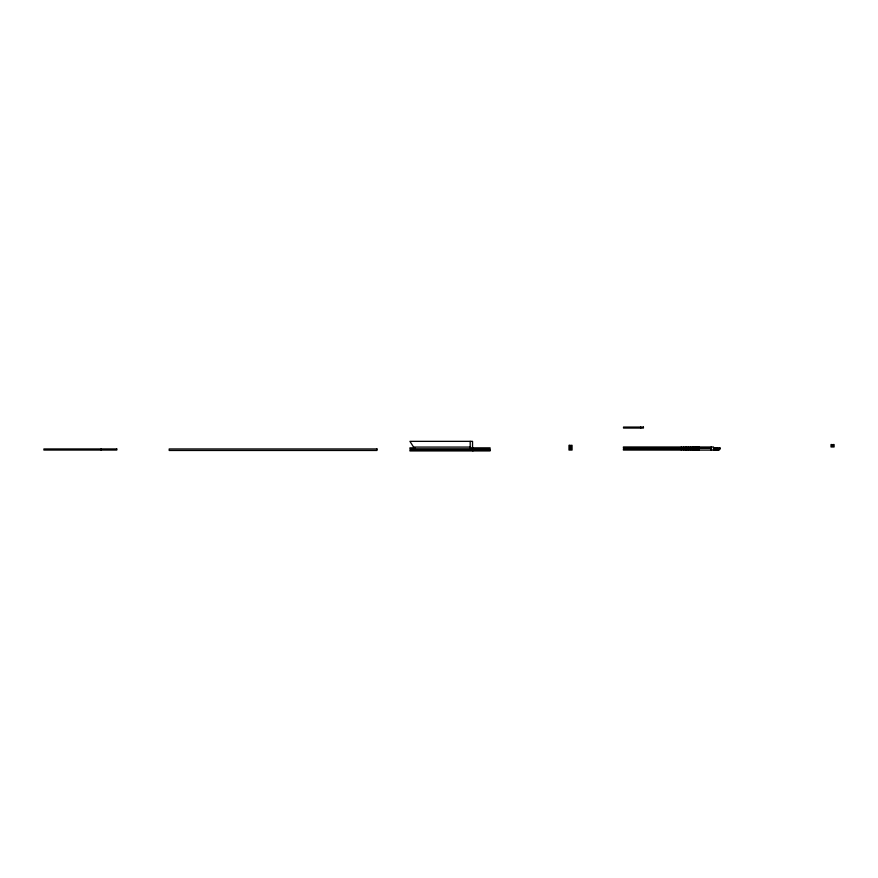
<?xml version="1.0" encoding="UTF-8"?>
<svg xmlns="http://www.w3.org/2000/svg" width="878" height="878" viewBox="0 0 878 878"><rect width="100%" height="100%" fill="white"/><g stroke="black" fill="none" stroke-linecap="round" stroke-linejoin="round"><path stroke-width="1.32" d="M413.571 447.078L470.191 447.078M415.404 447.846L409.927 447.846L409.927 448.801L490.089 448.801L490.089 447.846L471.453 447.846M713.562 447.956L720.015 447.956L719.982 448.954L718.369 448.954L718.369 450.052M697.692 448.329L711.18 448.329M414.668 448.801L409.927 441.349L472.54 441.349L472.54 448.801M719.806 447.956L719.806 448.954M719.686 447.956L719.686 448.954M719.334 447.956L719.334 448.954M719.159 448.954L719.159 450.096L623.413 450.052L623.413 449.064L698.932 449.064L698.932 450.052M717.6 447.956L717.545 450.052L717.458 447.956M717.271 447.956L717.271 450.052M717.106 447.956L717.106 450.052M716.558 447.956L716.558 450.052M715.811 447.956L715.811 450.052M714.879 447.956L714.879 450.052M713.781 447.956L713.781 450.052M713.529 450.052L713.529 447.012L623.413 446.968L623.413 447.956L698.932 447.956L698.932 446.968M711.18 447.012L711.18 450.052M698.778 446.968L698.778 447.956M698.778 449.064L698.778 450.052M698.592 446.968L698.592 447.956M698.592 449.064L698.592 450.052M698.339 446.968L698.339 447.956M698.339 449.064L698.339 450.052M698.065 446.968L698.065 447.956M697.626 446.968L697.626 450.052M696.627 446.968L696.627 447.956M696.627 449.064L696.627 450.052M695.376 446.968L695.376 447.956M695.376 449.064L695.376 450.052M693.883 446.968L693.883 447.956M693.883 449.064L693.883 450.052M692.171 446.968L692.171 447.956M692.171 449.064L692.171 450.052M690.273 446.968L690.273 447.956M690.273 449.064L690.273 450.052M688.209 446.968L688.209 447.956M688.209 449.064L688.209 450.052M686.014 446.968L686.014 447.956M686.014 449.064L686.014 450.052M683.71 446.968L683.71 447.956M683.71 449.064L683.71 450.052M681.976 447.956L681.976 449.064M681.35 446.968L681.35 450.052M640.71 427.07L640.71 428.058M624.73 447.956L624.73 449.064M486.445 448.801L486.445 449.986M472.891 447.846L472.891 448.801M472.891 449.986L472.891 450.93M470.817 448.801L470.817 449.986M470.191 441.349L470.191 448.801M413.571 448.801L413.571 449.986M101.146 448.954L101.146 450.052M643.42 427.07L623.523 427.07L623.523 428.058L643.42 428.058L643.42 427.07M832.004 444.553L831.016 444.553L831.016 446.968L834.1 446.968L834.1 444.553L833.112 444.553L833.112 445.87L832.004 445.87L832.004 444.553M569.976 445.311L568.988 445.311L568.988 450.052L572.061 450.052L572.061 445.311L571.073 445.311L571.073 448.954L569.976 448.954L569.976 445.311M116.774 448.954L43.9 448.954L43.9 450.052L116.774 450.052L116.774 448.954M376.991 448.954L169.191 448.954L169.191 450.469L376.991 450.469L376.991 448.954M490.089 449.986L409.927 449.986L409.927 450.93L490.089 450.93L490.089 449.986"/></g></svg>
